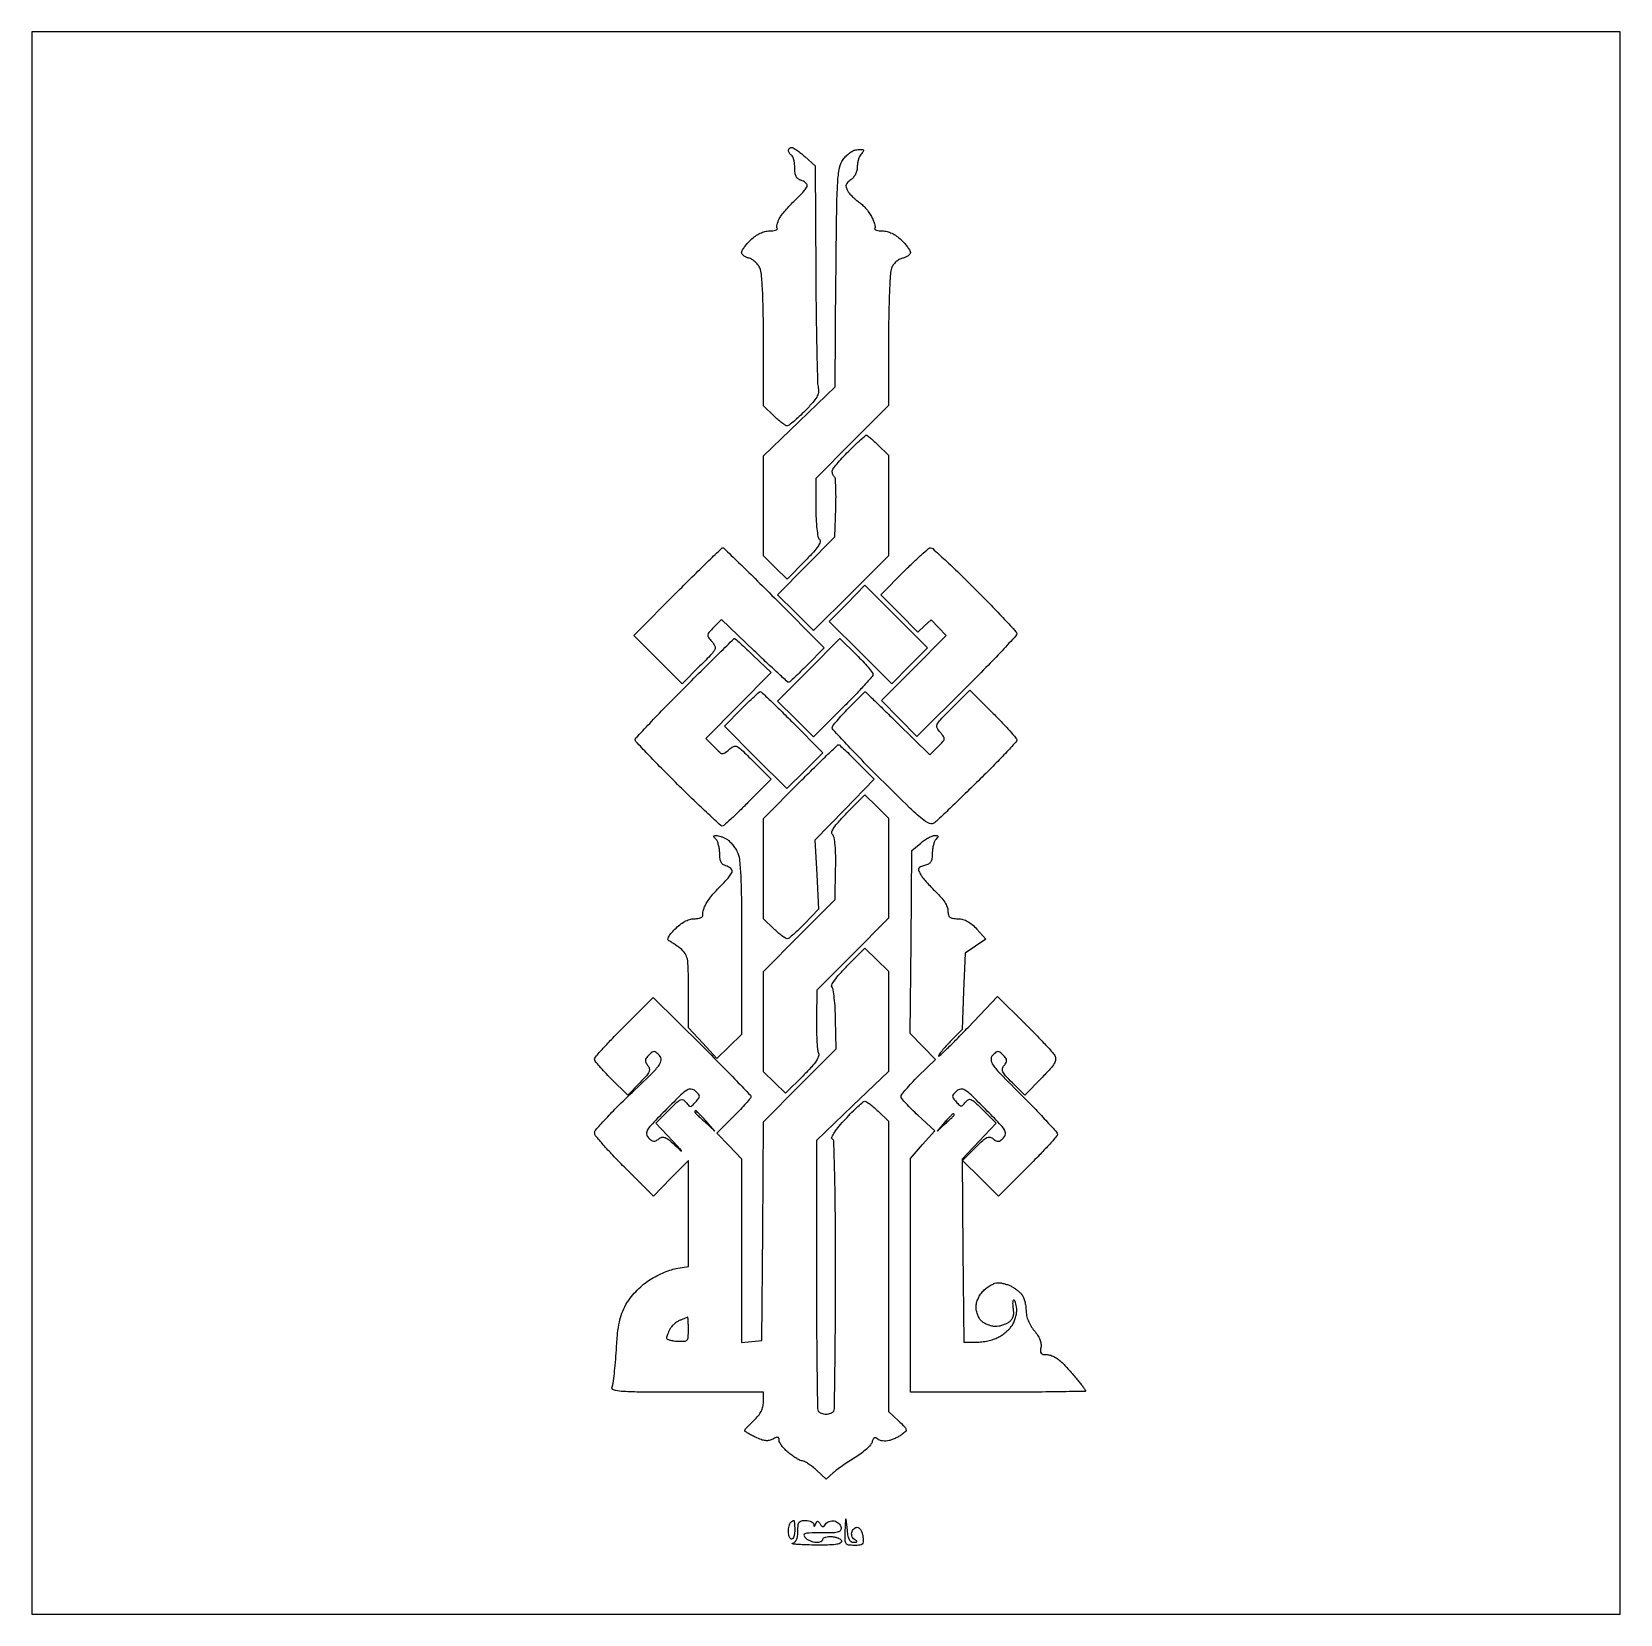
# Model space of a CAD drawing. Extents: x 2.4 to 45.3, y 2.5 to 45.3.
import ezdxf

# ---------------------------------------------------------------- set-up
doc = ezdxf.new("R2010")
doc.units = 0
doc.header["$MEASUREMENT"] = 0

msp = doc.modelspace()

# ---------------------------------------------------------------- linework, layer by layer
for points in [[(23.8572, 45.261), (2.3688, 45.261), (2.3688, 23.8572), (2.3688, 2.4534), (23.8572, 2.4534), (45.3456, 2.4534), (45.3456, 23.8572), (45.3456, 45.261)], [(25.758395, 29.442074), (26.605265, 28.595204), (26.119867, 28.109806), (25.634469, 27.624408), (24.788566, 28.467137), (23.942663, 29.309866), (24.427094, 29.799405), (24.911525, 30.288944)]]:
    msp.add_lwpolyline(points, close=True)
for points in [[(22.925265, 42.1308, -0.1354), (22.972392, 42.1178, -0.015809), (23.06523, 42.058301, -0.018046), (23.172925, 41.978511, -0.013842), (23.284815, 41.883996), (23.5611, 41.637193), (23.580497, 38.732646, 0.001529), (23.591478, 37.604818, 0.002301), (23.608585, 36.621507, 0.000911), (23.628683, 35.777942, 0.052671), (23.64888, 35.624515, -0.104446), (23.652303, 35.502264, -0.086229), (23.607241, 35.379645, -0.050691), (23.499444, 35.230393, -0.012757), (23.294264, 35.011165, -0.009655), (23.13355, 34.85418, -0.013808), (22.984617, 34.721768, -0.009647), (22.85693, 34.618549, -0.166652), (22.806908, 34.6014, -0.145218), (22.759649, 34.615421, -0.015936), (22.665808, 34.680829, -0.01841), (22.557136, 34.76824, -0.013892), (22.444178, 34.871796), (22.1652, 35.142191), (22.1652, 36.898215, 0.003754), (22.15932, 37.681431, 0.00879), (22.140237, 38.2667, 0.008397), (22.111242, 38.699017, 0.086153), (22.066096, 38.871748, 0.057912), (22.013635, 38.95863, 0.044581), (21.938237, 39.039887, 0.045718), (21.852677, 39.103897, 0.076405), (21.769996, 39.1387, -0.04584), (21.694624, 39.165152, -0.056547), (21.630868, 39.203552, -0.067022), (21.587318, 39.24741, -0.163439), (21.573, 39.290043, -0.135695), (21.587894, 39.343912, -0.023426), (21.647024, 39.43293, -0.023993), (21.728515, 39.533468, -0.019425), (21.824996, 39.633372, -0.035224), (21.94867, 39.736188, -0.04411), (22.076963, 39.812218, -0.048404), (22.205233, 39.859053, -0.063424), (22.328875, 39.8748, 0.025962), (22.422559, 39.879668, 0.053407), (22.494285, 39.894996, 0.097753), (22.534181, 39.917424, 0.369951), (22.538266, 39.943552, -0.153442), (22.528312, 39.982689, -0.038831), (22.537126, 40.048536, -0.035928), (22.559558, 40.125816, -0.029644), (22.594052, 40.204402, -0.044964), (22.653547, 40.298722, -0.01363), (22.759996, 40.430392, -0.013532), (22.887942, 40.572161, -0.014349), (23.020964, 40.703977, 0.013353), (23.146837, 40.828213, 0.018183), (23.253063, 40.94718, 0.015197), (23.333222, 41.050012, 0.15926), (23.3496, 41.100126, 0.156859), (23.337422, 41.137988, 0.06231), (23.299898, 41.178525, 0.053512), (23.245137, 41.215396, 0.044613), (23.1804, 41.2425, -0.088257), (23.101093, 41.28413, -0.112607), (23.048868, 41.347785, -0.084145), (23.020034, 41.442705, -0.031766), (23.0112, 41.581608, 0.027447), (23.004987, 41.694705, 0.033941), (22.986349, 41.798535, 0.036172), (22.959301, 41.880763, 0.158078), (22.9266, 41.9193, -0.06081), (22.894239, 41.945205, -0.051032), (22.866851, 41.979611, -0.053229), (22.848201, 42.016881, -0.089642), (22.842, 42.051193, -0.103725), (22.84837, 42.081569, -0.09893), (22.866459, 42.107415, -0.096774), (22.893482, 42.124736, -0.094542)], [(24.86676, 42.069308, -0.294203), (24.873654, 42.052196, -0.069379), (24.863244, 42.021589, -0.05006), (24.839031, 41.983514, -0.029745), (24.80331, 41.94327, 0.086731), (24.764855, 41.888526, 0.036675), (24.732607, 41.804393, 0.034877), (24.710586, 41.707275, 0.038332), (24.7032, 41.611077, -0.059522), (24.690917, 41.508263, -0.055754), (24.6547, 41.408798, -0.056903), (24.598349, 41.321706, -0.06806), (24.526703, 41.255371, 0.037947), (24.440626, 41.18478, 0.128779), (24.402871, 41.123465, 0.144935), (24.402337, 41.055935, 0.052908), (24.438667, 40.966454, 0.048919), (24.487671, 40.893132, 0.023251), (24.563764, 40.808686, 0.022788), (24.652202, 40.727066, 0.029938), (24.740304, 40.661484, -0.043722), (24.831535, 40.589587, -0.024463), (24.929668, 40.487787, -0.024243), (25.019475, 40.374355, -0.036002), (25.085597, 40.266319, -0.022161), (25.133113, 40.16351, -0.029269), (25.166557, 40.065901, -0.029551), (25.184126, 39.984469, -0.178609), (25.175679, 39.942815, 0.37292), (25.17986, 39.91696, 0.096082), (25.219981, 39.89478, 0.052738), (25.291809, 39.879616, 0.025676), (25.385525, 39.8748, -0.063424), (25.509167, 39.859053, -0.048404), (25.637437, 39.812218, -0.04411), (25.76573, 39.736188, -0.035224), (25.889404, 39.633372, -0.019425), (25.985885, 39.533468, -0.023993), (26.067376, 39.43293, -0.023426), (26.126506, 39.343912, -0.135695), (26.1414, 39.290043, -0.173749), (26.126014, 39.247103, -0.063752), (26.078393, 39.202262, -0.053517), (26.00899, 39.162426, -0.042084), (25.926908, 39.134309, 0.07048), (25.837076, 39.097736, 0.052336), (25.750516, 39.034367, 0.051915), (25.678255, 38.95371, 0.065968), (25.630808, 38.86583, 0.076805), (25.598405, 38.713813, 0.00379), (25.573172, 38.200565, 0.006055), (25.555138, 37.588022, 0.004331), (25.5492, 36.902513), (25.5492, 35.153841), (24.563976, 34.166044), (23.578753, 33.178247), (23.581354, 32.402126, 0.010119), (23.588886, 32.08289, 0.016991), (23.60973, 31.815523, 0.0151), (23.63951, 31.607188, 0.154517), (23.679161, 31.530799, -0.274974), (23.697453, 31.458775, -0.07495), (23.645645, 31.348036, -0.038647), (23.520091, 31.187744, -0.009608), (23.290133, 30.946252), (22.805899, 30.456912), (22.48555, 30.769726), (22.1652, 31.082539), (22.1652, 32.434467), (22.1652, 33.786395), (23.133215, 34.722648), (24.10123, 35.6589), (24.127265, 38.6199, -0.001033), (24.147305, 40.465444, -0.012057), (24.173997, 41.18576, -0.030881), (24.22271, 41.580153, -0.114106), (24.3225, 41.808584, -0.036971), (24.399728, 41.897891, -0.033525), (24.4917, 41.978047, -0.035165), (24.584052, 42.038492, -0.084378), (24.6609, 42.065753, -0.017111), (24.728372, 42.075144, -0.021707), (24.791166, 42.078959, -0.020383), (24.842907, 42.077743, -0.138713)], [(24.949091, 34.3476, -0.170672), (24.97546, 34.338329, -0.005916), (25.060812, 34.268171, -0.010445), (25.160266, 34.180816, -0.007041), (25.270222, 34.077204), (25.5492, 33.806809), (25.5492, 32.447332), (25.5492, 31.087855), (24.533798, 30.075099), (23.518397, 29.062343), (23.033444, 29.547295), (22.548492, 30.032247), (23.324173, 30.815174), (24.099854, 31.5981), (24.123298, 32.376879, 0.007417), (24.127919, 32.679663, 0.011045), (24.12218, 32.944567, 0.00632), (24.109741, 33.164935, 0.181032), (24.086571, 33.215829, -0.066412), (24.063515, 33.245983, -0.03909), (24.044075, 33.287063, -0.038408), (24.030819, 33.331963, -0.052625), (24.0264, 33.373834, -0.162614), (24.045723, 33.431676, -0.010756), (24.155729, 33.571581, -0.014661), (24.298008, 33.734736, -0.010386), (24.466668, 33.909634, -0.004473), (24.638461, 34.077497, -0.006937), (24.78999, 34.218947, -0.002682), (24.921609, 34.337155, -0.183625)], [(21.065258, 31.302, -0.194531), (21.095719, 31.289683, -0.000357), (21.49339, 30.904661, -0.002505), (21.939316, 30.467947, -0.00154), (22.460346, 29.949356), (23.811008, 28.596712), (23.350544, 28.130456, -0.004704), (23.17079, 27.951834, -0.007304), (23.012067, 27.80151, -0.002871), (22.874236, 27.676194, -0.191878), (22.84489, 27.665382, -0.17984), (22.814152, 27.677732, -0.000826), (22.553626, 27.915407, -0.003725), (22.258526, 28.189585, -0.002327), (21.91681, 28.51487), (21.03392, 29.363175), (20.822143, 29.151397, 0.013427), (20.690551, 29.012542, 0.150499), (20.659006, 28.944289, 0.194671), (20.675861, 28.878378, 0.025175), (20.769777, 28.763473, -0.076997), (20.84826, 28.64417, -0.224633), (20.846939, 28.548113, -0.077766), (20.760652, 28.424891, -0.004819), (20.447275, 28.105414), (19.965363, 27.623502), (19.310739, 28.278125), (18.656116, 28.932748), (19.838475, 30.117374, -0.001759), (20.29497, 30.571539, -0.002851), (20.686565, 30.954016, -0.000462), (21.034916, 31.289774, -0.193894)], [(26.688048, 31.302, -0.187287), (26.744714, 31.280003, -0.001771), (27.078104, 30.973066, -0.005613), (27.459427, 30.61145, -0.003566), (27.895716, 30.182225, -0.003622), (28.325824, 29.746738, -0.005699), (28.688188, 29.365897, -0.001821), (28.995492, 29.03304, -0.187622), (29.0178, 28.975684, -0.189677), (28.994984, 28.917702, -0.00129), (28.621222, 28.518407, -0.004782), (28.185269, 28.063865, -0.00301), (27.667746, 27.540841), (26.317693, 26.192765), (25.836353, 26.681852), (25.355013, 27.170939), (26.230627, 28.049543), (27.106241, 28.928147), (26.904728, 29.142648), (26.703215, 29.357149), (26.524058, 29.18884), (26.344901, 29.020531), (25.843684, 29.527033), (25.342467, 30.033536), (25.972466, 30.667768, -0.006338), (26.220092, 30.910816, -0.009548), (26.442543, 31.115694, -0.004919), (26.634099, 31.282138, -0.178234)], [(21.381552, 28.8486, -0.185752), (21.396648, 28.842791, -0.000676), (21.54004, 28.712912, -0.003405), (21.702027, 28.563766, -0.002116), (21.890143, 28.386685), (22.3767, 27.924769), (21.490117, 27.033291), (20.603534, 26.141812), (20.831257, 25.914089, 0.012159), (20.980771, 25.771675, 0.14327), (21.052239, 25.736961, 0.200677), (21.120107, 25.752747, 0.027741), (21.235127, 25.845777, -0.076847), (21.354411, 25.924299, -0.224672), (21.450396, 25.923029, -0.077871), (21.57347, 25.83689, -0.004828), (21.892466, 25.523995), (22.373659, 25.042802), (21.742797, 24.407701, -0.004551), (21.496558, 24.16428, -0.007056), (21.279197, 23.959161, -0.002756), (21.090421, 23.787893, -0.184888), (21.050476, 23.7726, -0.189389), (21.008934, 23.78892, -0.00092), (20.670372, 24.104658, -0.004015), (20.286641, 24.469665, -0.002508), (19.842809, 24.90301, -0.003069), (19.403428, 25.341686, -0.004873), (19.033299, 25.723152, -0.001331), (18.716202, 26.058181, -0.191088), (18.6966, 26.107598, -0.190683), (18.716368, 26.157548, -0.000981), (19.087716, 26.551676, -0.004161), (19.517644, 26.998676, -0.002602), (20.028058, 27.515188, -0.000775), (20.540152, 28.026445, -0.001277), (20.974874, 28.45691, -0.000093), (21.366242, 28.842329, -0.196874)], [(24.679931, 28.406806, -0.009415), (24.850904, 28.231476, -0.013511), (24.995108, 28.069352, -0.009291), (25.107806, 27.930378, -0.16723), (25.1262, 27.876919, -0.182176), (25.104597, 27.819596, -0.003495), (24.890003, 27.578734, -0.007976), (24.63029, 27.300361, -0.0052), (24.322124, 26.987025), (23.518047, 26.186292), (23.033228, 26.671112), (22.548408, 27.155931), (23.391035, 28.001731), (24.233661, 28.847532)], [(22.079297, 27.4104, -0.191181), (22.110739, 27.397922, -0.001018), (22.354334, 27.167488, -0.004244), (22.630719, 26.900469, -0.002656), (22.949906, 26.583465), (23.773739, 25.75653), (23.284702, 25.272597), (22.795666, 24.788663), (21.953924, 25.633575), (21.112183, 26.478487), (21.572351, 26.944443, -0.004748), (21.752104, 27.123032, -0.007341), (21.911086, 27.273525, -0.002968), (22.049023, 27.398807, -0.184921)], [(24.916264, 27.4104, -0.195257), (24.921421, 27.408306, -0.000025), (25.177722, 27.159095, -0.000653), (25.460981, 26.882924, -0.000394), (25.796024, 26.554893), (26.668441, 25.699387), (26.886238, 25.917183, 0.01292), (27.021917, 26.060061, 0.147707), (27.054657, 26.129528, 0.197041), (27.038207, 26.19618, 0.026132), (26.944623, 26.311127, -0.076847), (26.866101, 26.430411, -0.224672), (26.867371, 26.526396, -0.077871), (26.95351, 26.64947, -0.004828), (27.266405, 26.968466), (27.747598, 27.449659), (28.382699, 26.818797, -0.006503), (28.625993, 26.570759, -0.009796), (28.830885, 26.347777, -0.005101), (28.99699, 26.155831, -0.181212), (29.016593, 26.101217, -0.185141), (28.993906, 26.044424, -0.00213), (28.711667, 25.741735, -0.006158), (28.3771, 25.39464, -0.003937), (27.980243, 24.99922, -0.001368), (27.572546, 24.601529, -0.001887), (27.204114, 24.246793, -0.001188), (26.892493, 23.950427, -0.023056), (26.791708, 23.863477, -0.274649), (26.656428, 23.84584, -0.068846), (26.458025, 23.965824, -0.023585), (26.120579, 24.266926, -0.002228), (25.332358, 25.046934, -0.002976), (24.831737, 25.552758, -0.00473), (24.410025, 25.992197, -0.001262), (24.048245, 26.378344, -0.189808), (24.0264, 26.433816, -0.166969), (24.043732, 26.484271, -0.008182), (24.15602, 26.623659, -0.012519), (24.298598, 26.786374, -0.008645), (24.46766, 26.96359, -0.000779), (24.637376, 27.134906, -0.001284), (24.781457, 27.279149, -0.000093), (24.911173, 27.408298, -0.198295)], [(24.197168, 25.9722, -0.185019), (24.227284, 25.960661, -0.002938), (24.365191, 25.835325, -0.007302), (24.524115, 25.684832, -0.004722), (24.703849, 25.506243), (25.164017, 25.040287), (24.361113, 24.216093), (23.558209, 23.3919), (23.607858, 22.4613), (23.657508, 21.5307), (23.274084, 21.12885, -0.010152), (23.121103, 20.9749, -0.014472), (22.978689, 20.845043, -0.010363), (22.856425, 20.744208, -0.168806), (22.806908, 20.727, -0.145218), (22.759649, 20.741021, -0.015936), (22.665808, 20.806429, -0.01841), (22.557136, 20.89384, -0.013892), (22.444178, 20.997396), (22.1652, 21.267791), (22.1652, 22.624675), (22.1652, 23.981559), (23.157928, 24.976879, -0.002192), (23.541857, 25.358451, -0.00353), (23.872704, 25.679825, -0.000706), (24.165643, 25.959591, -0.192576)], [(25.22885, 24.304874), (25.5492, 23.992061), (25.5492, 22.635751), (25.5492, 21.279441), (24.580424, 20.305271), (23.611648, 19.3311), (23.599009, 18.5697, 0.007913), (23.598774, 18.266716, 0.009936), (23.608579, 17.986098, 0.008307), (23.625308, 17.752229, 0.073966), (23.649336, 17.652171, -0.167748), (23.654486, 17.551173, -0.074426), (23.598139, 17.428321, -0.041259), (23.470529, 17.264264, -0.010462), (23.236697, 17.020436), (22.761092, 16.544831), (22.463146, 16.833611), (22.1652, 17.122391), (22.1652, 18.479275), (22.1652, 19.836159), (23.134091, 20.810329), (24.102981, 21.7845), (24.118355, 22.614905, 0.008507), (24.118895, 22.975415, 0.018033), (24.1045, 23.254251, 0.018367), (24.078723, 23.460446, 0.157354), (24.036881, 23.542159, -0.268871), (24.017434, 23.61524, -0.079852), (24.066931, 23.724721, -0.039678), (24.191397, 23.884011, -0.00939), (24.424267, 24.128348), (24.908501, 24.617688)], [(20.884842, 23.5188, -0.056708), (20.937181, 23.512845, -0.021418), (21.00828, 23.493212, -0.020889), (21.084513, 23.465037, -0.023906), (21.154686, 23.431692, -0.063206), (21.226168, 23.380914, -0.027828), (21.307171, 23.297589, -0.026997), (21.384353, 23.198479, -0.032615), (21.445224, 23.097493, -0.090678), (21.513057, 22.875369, -0.016621), (21.548485, 22.445813, -0.010318), (21.568095, 21.755839, -0.001945), (21.573, 20.494571), (21.573, 18.138739), (21.24034, 17.813905), (20.90768, 17.489071), (20.523636, 17.902485), (20.139591, 18.3159), (20.137196, 19.30381, 0.003755), (20.130956, 19.931893, 0.042228), (20.105618, 20.179806, 0.10486), (20.043308, 20.329172, 0.075169), (19.919054, 20.461425, 0.010647), (19.82901, 20.529201, 0.010905), (19.736867, 20.592527, 0.010711), (19.654615, 20.643969, 0.044218), (19.601804, 20.66942, -0.334234), (19.579152, 20.705156, -0.101852), (19.598201, 20.770618, -0.051923), (19.661035, 20.864477, -0.019236), (19.767475, 20.982903, -0.030768), (19.901308, 21.104777, -0.045834), (20.03321, 21.192244, -0.052094), (20.164387, 21.246142, -0.06253), (20.296011, 21.267498, 0.031292), (20.394033, 21.277187, 0.056451), (20.471644, 21.29899, 0.087208), (20.518633, 21.32849, 0.304408), (20.526893, 21.3615, -0.121322), (20.522048, 21.407777, -0.029798), (20.537115, 21.483377, -0.028763), (20.565364, 21.570422, -0.025276), (20.60449, 21.6576, -0.03919), (20.666623, 21.758774, -0.014107), (20.769917, 21.892613, -0.013893), (20.89183, 22.033512, -0.01603), (21.015882, 22.160646, 0.015923), (21.132036, 22.279635, 0.020737), (21.2301, 22.396053, 0.018872), (21.302661, 22.497515, 0.146812), (21.3192, 22.552629, 0.146421), (21.306721, 22.594328, 0.070566), (21.269498, 22.63656, 0.060739), (21.214717, 22.672932, 0.052302), (21.15, 22.697313, -0.089459), (21.069744, 22.734531, -0.122103), (21.017674, 22.794485, -0.088169), (20.989311, 22.887411, -0.030099), (20.9808, 23.02866, 0.031861), (20.973314, 23.146016, 0.032041), (20.950978, 23.261246, 0.033794), (20.918364, 23.358657, 0.09901), (20.87928, 23.41728, -0.019323), (20.830647, 23.469825, -0.193058), (20.821219, 23.49765, -0.345122), (20.835715, 23.514199, -0.046728)], [(26.797538, 23.5188, -0.029804), (26.864776, 23.514789, -0.281356), (26.88651, 23.49765, -0.263777), (26.881923, 23.46945, -0.027092), (26.83512, 23.41728, 0.096899), (26.796053, 23.359209, 0.03435), (26.763422, 23.264046, 0.032551), (26.741087, 23.1519, 0.032888), (26.7336, 23.038192, -0.031899), (26.724323, 22.892933, -0.110049), (26.692452, 22.804737, -0.1336), (26.630191, 22.74798, -0.056974), (26.523803, 22.707968, 0.028201), (26.41081, 22.672731, 0.185465), (26.367249, 22.634105, 0.208857), (26.363572, 22.579142, 0.036617), (26.406661, 22.482185, 0.043943), (26.463541, 22.395221, 0.01185), (26.568637, 22.268079, 0.011904), (26.695347, 22.128822, 0.012074), (26.827958, 21.996428, -0.024645), (26.964696, 21.852873, -0.036139), (27.068737, 21.713005, -0.042438), (27.135575, 21.585398, -0.099504), (27.156793, 21.480349, 0.055875), (27.168854, 21.373671, 0.170929), (27.207137, 21.312987, 0.131194), (27.282507, 21.280363, 0.027814), (27.426291, 21.267097, -0.057284), (27.562669, 21.246371, -0.059261), (27.68913, 21.195324, -0.052628), (27.811926, 21.110011, -0.032319), (27.937656, 20.986383), (28.179715, 20.715472), (27.900808, 20.527806), (27.6219, 20.340141), (27.5796, 19.306221), (27.5373, 18.272301), (27.22005, 17.945837, 0.009165), (27.098507, 17.816088, 0.013131), (26.995992, 17.696376, 0.008969), (26.915805, 17.593899, 0.162927), (26.9028, 17.555048, 0.658742), (26.920371, 17.547498, 0.002384), (27.137042, 17.755072, 0.006402), (27.394324, 18.01037, 0.003609), (27.700221, 18.326311), (28.497642, 19.1619), (29.22743, 18.4428, -0.004546), (29.513397, 18.155851, -0.005973), (29.768852, 17.888498, -0.004448), (29.977704, 17.660593, -0.05565), (30.045757, 17.565613, -0.146536), (30.068815, 17.462278, -0.11576), (30.034588, 17.352396, -0.052705), (29.925165, 17.204743, -0.009017), (29.68387, 16.951435), (29.233444, 16.495344), (28.899433, 16.829355, -0.010952), (28.716025, 17.020979, -0.075805), (28.643859, 17.128698, -0.169737), (28.635191, 17.212816, -0.115291), (28.678594, 17.299729, 0.043906), (28.732664, 17.377926, 0.155361), (28.74517, 17.436903, 0.139507), (28.721763, 17.496104, 0.032925), (28.650983, 17.576875, 0.025631), (28.563319, 17.655983, 0.176957), (28.509439, 17.674596, 0.170222), (28.455094, 17.654457, 0.023328), (28.36435, 17.571807, 0.225728), (28.322052, 17.452758, 0.133074), (28.377345, 17.309019, 0.035347), (28.578651, 17.071218, 0.002709), (29.16805, 16.473704, -0.004169), (29.532004, 16.102577, -0.006498), (29.83867, 15.776223, -0.002359), (30.096272, 15.492163, -0.185038), (30.1176, 15.436505, -0.182955), (30.096849, 15.381692, -0.003249), (29.883027, 15.142913, -0.007678), (29.625106, 14.867256, -0.004989), (29.319052, 14.556331), (28.520505, 13.761104), (28.035502, 14.246107), (27.550498, 14.73111), (27.898232, 15.078844, -0.01045), (28.097764, 15.270206, -0.07323), (28.20894, 15.345841, -0.167842), (28.29476, 15.356069, -0.120263), (28.382329, 15.313406, 0.04406), (28.460547, 15.259357, 0.155576), (28.519586, 15.246902, 0.139284), (28.578901, 15.270424, 0.032778), (28.659928, 15.341471, 0.166641), (28.710662, 15.445132, 0.17333), (28.686022, 15.556181, 0.050836), (28.555263, 15.72356, 0.004321), (28.173501, 16.114588, 0.004283), (27.781445, 16.502572, 0.052038), (27.615506, 16.633399, 0.174086), (27.502728, 16.658492, 0.153637), (27.392834, 16.608003, 0.024874), (27.306234, 16.52142, 0.174585), (27.283901, 16.467098, 0.17251), (27.301193, 16.410652, 0.024163), (27.379814, 16.314856, 0.017594), (27.468444, 16.223591, 0.1859), (27.515475, 16.203858, 0.218012), (27.559477, 16.222444, 0.024964), (27.6299, 16.307437, -0.106899), (27.705095, 16.372832, -0.235238), (27.779244, 16.375855, -0.082564), (27.881391, 16.308039, -0.007545), (28.102001, 16.095856), (28.464, 15.737012), (28.00065, 15.249856), (27.5373, 14.7627), (27.559728, 12.28815), (27.582156, 9.8136), (27.923479, 9.8136, 0.03101), (28.072043, 9.822823, 0.022141), (28.23635, 9.850735, 0.022462), (28.391182, 9.891504, 0.043745), (28.509266, 9.940017, 0.032317), (28.612527, 10.002176, 0.02253), (28.720703, 10.084673, 0.02281), (28.817667, 10.173599, 0.043022), (28.885764, 10.254941, 0.046896), (28.936356, 10.343859, 0.029495), (28.979015, 10.455632, 0.029497), (29.00822, 10.571631, 0.046951), (29.0178, 10.673431, 0.02789), (29.01271, 10.764615, 0.034315), (28.997445, 10.848437, 0.036678), (28.975284, 10.914853, 0.156724), (28.948508, 10.946239, 0.418971), (28.925462, 10.940601, 0.100083), (28.910914, 10.899194, 0.048886), (28.907856, 10.824024, 0.022178), (28.917833, 10.725948, -0.03709), (28.92703, 10.597692, -0.07431), (28.911791, 10.497485, -0.087942), (28.870551, 10.417233, -0.072451), (28.801756, 10.349716, -0.052061), (28.727305, 10.306359, -0.030614), (28.630868, 10.269828, -0.030352), (28.528888, 10.244849, -0.044912), (28.437242, 10.2366, -0.055547), (28.345593, 10.246813, -0.036204), (28.243611, 10.277729, -0.036228), (28.147268, 10.322984, -0.056059), (28.072711, 10.376612, -0.071357), (28.013439, 10.448026, -0.041969), (27.963446, 10.547327, -0.041061), (27.929389, 10.657258, -0.054644), (27.918, 10.761157, -0.062677), (27.932305, 10.874827, -0.04506), (27.975071, 10.995555, -0.043266), (28.041322, 11.112082, -0.045518), (28.125655, 11.213345, -0.038226), (28.218296, 11.29281, -0.034837), (28.324776, 11.360001, -0.036639), (28.428738, 11.406431, -0.086914), (28.511916, 11.421, -0.042961), (28.593639, 11.413965, -0.023191), (28.692339, 11.392089, -0.022933), (28.79152, 11.360282, -0.033309), (28.875312, 11.322581, -0.027888), (28.953603, 11.275101, -0.019711), (29.036092, 11.213643, -0.019967), (29.110487, 11.148436, -0.039123), (29.163159, 11.089931, -0.072816), (29.202972, 11.018656, -0.029085), (29.236736, 10.911738, -0.028027), (29.260293, 10.790349, -0.031552), (29.268909, 10.671813, 0.052253), (29.284519, 10.535345, 0.042071), (29.328519, 10.394303, 0.040203), (29.398156, 10.256137, 0.038091), (29.490126, 10.128222, -0.031873), (29.581931, 10.003826, -0.048689), (29.643193, 9.884632, -0.057525), (29.673148, 9.773162, -0.084322), (29.671057, 9.67186, 0.040989), (29.659978, 9.568668, 0.185585), (29.679915, 9.512659, 0.17945), (29.732769, 9.483323, 0.037915), (29.839739, 9.4752, -0.086106), (29.936601, 9.458395, -0.041448), (30.0517, 9.406105, -0.038583), (30.168642, 9.328414, -0.038676), (30.272158, 9.233734, -0.004617), (30.372581, 9.124502, -0.00292), (30.487786, 8.995337, -0.002931), (30.599507, 8.867088, -0.005399), (30.68865, 8.761248, -0.006947), (30.761583, 8.670182, -0.010127), (30.823085, 8.587774, -0.006024), (30.872142, 8.517409, -0.150313), (30.879, 8.495113, -0.409626), (30.864825, 8.480714, -0.000216), (30.183165, 8.470314, -0.002317), (29.418517, 8.462523, -0.001389), (28.5102, 8.46), (26.1414, 8.46), (26.1414, 11.620589), (26.1414, 14.781178), (26.472452, 15.157274), (26.803504, 15.533369), (26.345552, 15.949937, -0.009935), (26.170101, 16.116022, -0.014303), (26.022123, 16.270367, -0.009987), (25.906716, 16.40308, -0.175724), (25.8876, 16.455793, -0.168629), (25.906288, 16.50963, -0.008745), (26.024236, 16.653791, -0.013061), (26.174534, 16.821963, -0.009049), (26.352744, 17.004446), (26.817889, 17.463813), (26.475917, 17.812256), (26.133946, 18.160699), (26.158823, 20.635683), (26.1837, 23.110666), (26.421068, 23.314733, -0.026154), (26.522159, 23.392836, -0.027204), (26.62957, 23.458855, -0.028214), (26.728196, 23.505324, -0.09627)], [(25.22885, 20.159474), (25.5492, 19.846661), (25.5492, 18.492562), (25.5492, 17.138463), (24.57679, 16.204381), (23.604379, 15.2703), (23.600474, 11.651098, 0.001313), (23.602631, 10.257695, 0.002117), (23.612611, 9.070935, 0.000343), (23.626612, 8.020701, 0.135714), (23.647277, 7.949848, 0.111391), (23.678127, 7.918378, 0.050266), (23.729859, 7.891902, 0.046323), (23.792536, 7.873878, 0.046893), (23.8572, 7.8678, 0.045542), (23.921751, 7.873692, 0.045702), (23.98409, 7.891172, 0.049733), (24.035363, 7.916838, 0.113921), (24.065587, 7.947363, 0.135565), (24.085671, 8.016149, 0.000323), (24.100315, 9.065617, 0.002054), (24.111217, 10.250634, 0.001273), (24.11476, 11.642459, 0.001542), (24.109761, 13.263808, 0.00453), (24.092766, 14.379798, 0.001423), (24.0695, 15.237047, 0.251947), (24.025591, 15.3131, -0.390613), (24.012291, 15.360702, -0.029249), (24.086529, 15.487171, -0.026924), (24.20984, 15.651712, -0.013195), (24.383261, 15.848108, -0.008393), (24.56032, 16.03198, -0.012333), (24.722509, 16.187006, -0.007703), (24.861882, 16.309925, -0.179034), (24.910672, 16.327903, -0.146802), (24.956447, 16.314104, -0.015167), (25.049526, 16.248402, -0.017845), (25.157495, 16.160971, -0.013355), (25.270222, 16.057404), (25.5492, 15.787009), (25.5492, 11.861347), (25.5492, 7.935685), (25.815118, 7.68728, -0.009116), (25.979683, 7.527837, -0.126321), (26.02133, 7.457027, -0.261381), (26.00746, 7.398046, -0.047551), (25.920868, 7.32001, -0.03082), (25.845181, 7.270766, -0.018202), (25.749457, 7.221076, -0.018172), (25.649886, 7.178265, -0.029531), (25.562258, 7.15013, -0.049892), (25.478309, 7.137277, -0.044693), (25.390244, 7.140545, -0.047355), (25.311227, 7.158303, -0.094536), (25.255341, 7.18914, 0.064941), (25.201135, 7.223353, 0.229556), (25.161098, 7.222634, 0.175847), (25.129587, 7.189039, 0.03739), (25.103144, 7.111971, -0.117331), (25.060347, 7.031612, -0.026778), (24.951604, 6.920919, -0.02628), (24.809108, 6.803743, -0.022939), (24.648661, 6.696365, 0.009181), (24.47764, 6.588602, 0.008119), (24.30345, 6.47023, 0.008181), (24.149996, 6.358469, 0.024469), (24.05029, 6.275376), (23.86268, 6.102797), (23.597193, 6.350798, 0.019232), (23.487376, 6.445744, 0.023134), (23.376951, 6.52595, 0.022675), (23.279403, 6.58397, 0.123431), (23.220244, 6.5988, -0.11135), (23.161177, 6.612119, -0.022213), (23.065063, 6.663137, -0.022486), (22.956319, 6.733975, -0.019295), (22.848491, 6.81782, -0.025282), (22.748855, 6.910652, -0.029696), (22.66466, 7.008446, -0.030818), (22.604767, 7.097933, -0.132824), (22.5882, 7.159197, 0.077846), (22.579466, 7.214955, 0.276296), (22.553376, 7.237879, 0.147314), (22.505791, 7.232586, 0.022029), (22.418017, 7.190474, -0.069281), (22.320168, 7.154417, -0.08006), (22.221038, 7.148965, -0.061069), (22.105174, 7.175707, -0.023567), (21.952717, 7.239437, -0.010607), (21.839619, 7.296075, -0.016204), (21.744291, 7.350391, -0.010775), (21.66917, 7.398737, -0.249331), (21.6576, 7.420497, -0.179623), (21.666871, 7.445472, -0.007207), (21.732154, 7.51911, -0.011878), (21.814151, 7.60478, -0.008047), (21.9114, 7.6986, 0.033877), (22.025979, 7.821172, 0.053466), (22.104447, 7.941686, 0.059716), (22.149801, 8.065538, 0.058), (22.1652, 8.197842), (22.1652, 8.46), (20.083449, 8.46, -0.001289), (18.795604, 8.463319, -0.01705), (18.320613, 8.481974, -0.059926), (18.105885, 8.523952, -0.44743), (18.068672, 8.60805, 0.07078), (18.09736, 8.706515, 0.006414), (18.130479, 8.961123, 0.008218), (18.161226, 9.267291, 0.006336), (18.185031, 9.6021, -0.009251), (18.219786, 10.053703, -0.02848), (18.266246, 10.356487, -0.039004), (18.336779, 10.595315, -0.035279), (18.445466, 10.8288, -0.037007), (18.557819, 11.000221, -0.02523), (18.708827, 11.177838, -0.024874), (18.880415, 11.342896, -0.031469), (19.055153, 11.476658, -0.025053), (19.232707, 11.58317, -0.019087), (19.436714, 11.682238, -0.019433), (19.63553, 11.760505, -0.042227), (19.794295, 11.801344), (20.1348, 11.858872), (20.1348, 13.293419), (20.1348, 14.727966), (19.663573, 14.245306), (19.192346, 13.762646), (18.394573, 14.557102, -0.007304), (18.08888, 14.87055, -0.01083), (17.831146, 15.154747, -0.006233), (17.624554, 15.398789, -0.174235), (17.5968, 15.476017, -0.183256), (17.62638, 15.554014, -0.004937), (17.876377, 15.83065, -0.009654), (18.183818, 16.151516, -0.00639), (18.54855, 16.508508, 0.002685), (19.14584, 17.084522, 0.037214), (19.344326, 17.309116, 0.145637), (19.396378, 17.447347, 0.215206), (19.35225, 17.567099, 0.022573), (19.260102, 17.652713, 0.169004), (19.205292, 17.673889, 0.180326), (19.151092, 17.655747, 0.026405), (19.063417, 17.576875, 0.033193), (18.993046, 17.496483, 0.138002), (18.969469, 17.437179, 0.155071), (18.981626, 17.378286, 0.045398), (19.034605, 17.301176, -0.11709), (19.077206, 17.215107, -0.165515), (19.068603, 17.1307, -0.07488), (18.997562, 17.022057, -0.011228), (18.81917, 16.830966), (18.491765, 16.495672), (18.044282, 16.937596, -0.00939), (17.872844, 17.113386, -0.01348), (17.728248, 17.275896, -0.009253), (17.615213, 17.415201, -0.167326), (17.5968, 17.468681, -0.181909), (17.618342, 17.525933, -0.003581), (17.829761, 17.763643, -0.008077), (18.085916, 18.038474, -0.005272), (18.389858, 18.347602), (19.182916, 19.137362), (20.504858, 17.825549, -0.0022), (21.011645, 17.3182, -0.003542), (21.438479, 16.880964, -0.00071), (21.810037, 16.493819, -0.193211), (21.8268, 16.452059, -0.178692), (21.81243, 16.413135, -0.004816), (21.690702, 16.273484, -0.009445), (21.541038, 16.111359, -0.006261), (21.363488, 15.930754), (20.900175, 15.471125), (21.236588, 15.12102), (21.573, 14.770915), (21.573, 12.286898), (21.573, 9.80288), (21.84795, 9.82939), (22.1229, 9.8559), (22.14517, 12.816753), (22.167441, 15.777605), (23.15104, 16.763774), (24.13464, 17.749943), (24.117706, 18.540522, 0.009249), (24.105374, 18.849305, 0.013185), (24.082137, 19.122736, 0.009124), (24.052908, 19.347363, 0.159401), (24.020402, 19.412354, -0.323555), (24.010953, 19.473195, -0.036058), (24.087939, 19.600512, -0.029081), (24.223015, 19.769583, -0.011981), (24.424267, 19.982948), (24.908501, 20.472288)], [(20.321566, 16.608003, 0.153637), (20.211672, 16.658492, 0.174086), (20.098894, 16.633399, 0.052038), (19.932955, 16.502572, 0.004283), (19.540899, 16.114588, 0.004321), (19.159137, 15.72356, 0.050836), (19.028378, 15.556181, 0.17333), (19.003738, 15.445132, 0.166641), (19.054472, 15.341471, 0.033047), (19.135118, 15.270835, 0.137781), (19.194537, 15.247142, 0.155281), (19.253493, 15.259247, 0.045557), (19.330624, 15.312205, -0.120423), (19.417654, 15.354572, -0.159312), (19.504783, 15.345598, -0.071692), (19.618982, 15.273725, -0.010842), (19.82132, 15.093899, 0.006761), (19.943826, 14.98322, 0.88307), (19.950793, 14.9894, 0.037666), (19.897019, 15.056331, 0.002112), (19.713872, 15.250439), (19.250644, 15.737256), (19.606544, 16.093156, -0.00738), (19.825599, 16.305838, -0.085578), (19.924924, 16.371645, -0.243876), (19.997563, 16.366989, -0.099577), (20.072736, 16.298221, 0.024521), (20.143909, 16.210281, 0.223968), (20.188056, 16.19158, 0.184757), (20.235698, 16.212025, 0.01612), (20.328799, 16.308462, 0.021017), (20.412991, 16.409739, 0.170538), (20.431327, 16.466264, 0.180576), (20.409725, 16.520124, 0.024126)], [(20.330472, 16.074, 0.099038), (20.320369, 16.071979, 0.097945), (20.311776, 16.066224, 0.097945), (20.306021, 16.057631, 0.099038), (20.304, 16.047528, 0.195675), (20.310856, 16.030679, 0.003116), (20.384767, 15.955842, 0.007681), (20.473567, 15.869728, 0.004953), (20.57895, 15.772578), (20.8539, 15.5241), (20.605422, 15.79905, 0.004953), (20.508272, 15.904433, 0.007681), (20.422158, 15.993233, 0.003116), (20.347321, 16.067144, 0.195675)], [(27.298247, 15.9894, 0.194102), (27.281122, 15.982492, 0.004632), (27.21854, 15.921059, 0.009492), (27.146193, 15.845911, 0.006223), (27.065597, 15.75675), (26.8605, 15.5241), (27.09315, 15.729197, 0.006223), (27.182311, 15.809793, 0.009492), (27.257459, 15.88214, 0.004632), (27.318892, 15.944722, 0.194102), (27.3258, 15.961847, 0.099038), (27.323697, 15.972362, 0.097945), (27.317706, 15.981306, 0.097945), (27.308762, 15.987297, 0.099038)], [(20.11365, 10.485038, 0.0293), (20.098997, 10.480394, 0.001067), (20.044422, 10.459376, 0.00195), (19.980026, 10.434129, 0.001367), (19.90768, 10.40521, 0.051227), (19.830318, 10.364404, 0.033962), (19.750676, 10.303148, 0.034118), (19.680689, 10.232267, 0.054916), (19.63273, 10.162334, 0.015427), (19.598231, 10.092796, 0.016748), (19.569084, 10.023122, 0.016442), (19.548175, 9.962042, 0.074481), (19.54263, 9.924912, 0.292578), (19.560415, 9.897145, 0.037908), (19.629621, 9.871407, 0.034509), (19.725266, 9.850893, 0.021894), (19.83873, 9.839679, 0.021015), (20.024925, 9.837313, 0.200264), (20.095901, 9.869403, 0.17425), (20.128352, 9.944925, 0.015203), (20.1348, 10.156929, 0.00595), (20.133283, 10.28443, 0.010143), (20.128587, 10.390868, 0.004216), (20.122163, 10.478952, 0.46404)], [(22.983, 4.9914, -0.369233), (22.994202, 4.981822, -0.01133), (23.002916, 4.916846, -0.017239), (23.009171, 4.834909, -0.010427), (23.0112, 4.7376, -0.031626), (23.005044, 4.640373, -0.048861), (22.986349, 4.558354, -0.06271), (22.959109, 4.501529, -0.254951), (22.9266, 4.4838, -0.215499), (22.894237, 4.498428, -0.079389), (22.866851, 4.541786, -0.060377), (22.848199, 4.60562, -0.040942), (22.842, 4.6812, -0.026022), (22.846151, 4.760905, -0.028659), (22.858567, 4.837181, -0.029781), (22.876618, 4.900379, -0.11238), (22.8984, 4.935, -0.022886), (22.922062, 4.956589, -0.026473), (22.946516, 4.974832, -0.026952), (22.968543, 4.987861, -0.120635)], [(23.3073, 4.9914, -0.047809), (23.388727, 4.983596, -0.065151), (23.458634, 4.960336, -0.082297), (23.507086, 4.92607, -0.184023), (23.525479, 4.88565, 0.02254), (23.530515, 4.839266, 0.422144), (23.541317, 4.831576, 0.244218), (23.555374, 4.842469, 0.013489), (23.57802, 4.895223, -0.029889), (23.605729, 4.954346, -0.274812), (23.629108, 4.968245, -0.231226), (23.655593, 4.955306, -0.022294), (23.698241, 4.895223, 0.032082), (23.74109, 4.837291, 0.218734), (23.772456, 4.822558, 0.222081), (23.80375, 4.836858, 0.033059), (23.846187, 4.893974, -0.097661), (23.886098, 4.935329, -0.06561), (23.944598, 4.965595, -0.062779), (24.011931, 4.980725, -0.071592), (24.077866, 4.977603, -0.078574), (24.14042, 4.954975, -0.064355), (24.197838, 4.912896, -0.06559), (24.241654, 4.858583, -0.089636), (24.264282, 4.800078, -0.186685), (24.250614, 4.724481, -0.190754), (24.189759, 4.678618, -0.060207), (24.048709, 4.657505, -0.007078), (23.73046, 4.653, 0.004808), (23.400968, 4.649832, 0.066213), (23.283155, 4.63185, 0.397452), (23.259234, 4.591068, 0.140735), (23.295214, 4.5261, 0.058077), (23.356628, 4.477507, 0.038951), (23.436315, 4.436477, 0.03907), (23.520977, 4.408465, 0.06043), (23.597357, 4.3992, 0.047074), (23.664428, 4.405529, 0.067051), (23.721122, 4.424446, 0.087194), (23.759357, 4.452318, 0.19412), (23.7726, 4.485144, -0.26623), (23.790706, 4.516738, -0.06845), (23.847154, 4.540161, -0.051203), (23.929158, 4.552918, -0.032026), (24.0264, 4.551749, -0.040161), (24.124017, 4.536363, -0.057881), (24.206005, 4.506226, -0.074106), (24.261712, 4.466807, -0.204543), (24.2802, 4.423505, -0.316969), (24.243465, 4.371379, -0.052528), (24.117195, 4.340742, -0.029549), (23.900931, 4.324712, -0.007041), (23.53995, 4.324414, -0.005125), (23.265554, 4.330865, -0.011992), (23.060638, 4.34271, -0.024216), (22.948348, 4.357407, -0.803471), (22.94775, 4.372917, 0.115727), (23.014762, 4.40832, 0.108169), (23.061026, 4.47061, 0.075773), (23.087596, 4.565846, 0.030212), (23.0958, 4.701503, -0.022443), (23.103071, 4.863399, -0.135963), (23.13238, 4.94126, -0.187036), (23.192453, 4.979825, -0.050268)], [(24.426428, 4.71645, 0.024587), (24.449493, 4.567265, 0.076647), (24.484779, 4.472237, 0.127096), (24.535102, 4.419437, 0.14236), (24.602557, 4.400495, 0.014324), (24.677452, 4.403321, 0.306184), (24.694101, 4.416258, 0.326076), (24.687783, 4.435686, 0.015368), (24.627422, 4.476557, -0.094871), (24.58491, 4.516453, -0.086211), (24.558381, 4.570543, -0.083154), (24.55107, 4.632188, -0.079803), (24.564017, 4.693797, -0.070629), (24.592842, 4.745641, -0.082863), (24.63368, 4.784223, -0.094928), (24.679876, 4.803882, -0.133366), (24.724394, 4.801561, -0.143949), (24.766873, 4.772299, -0.05298), (24.806912, 4.710623, -0.047002), (24.838815, 4.629812, -0.041081), (24.856869, 4.540726, -0.034983), (24.86298, 4.413248, -0.196881), (24.836301, 4.352003, -0.169677), (24.771495, 4.321887, -0.024724), (24.624219, 4.3146, -0.031282), (24.466857, 4.324455, -0.215024), (24.402324, 4.363904, -0.147729), (24.375888, 4.447823, -0.012844), (24.379022, 4.67415), (24.393243, 5.0337)]]:
    msp.add_lwpolyline(points, format="xyb", close=True)

doc.saveas('drawing.dxf')
